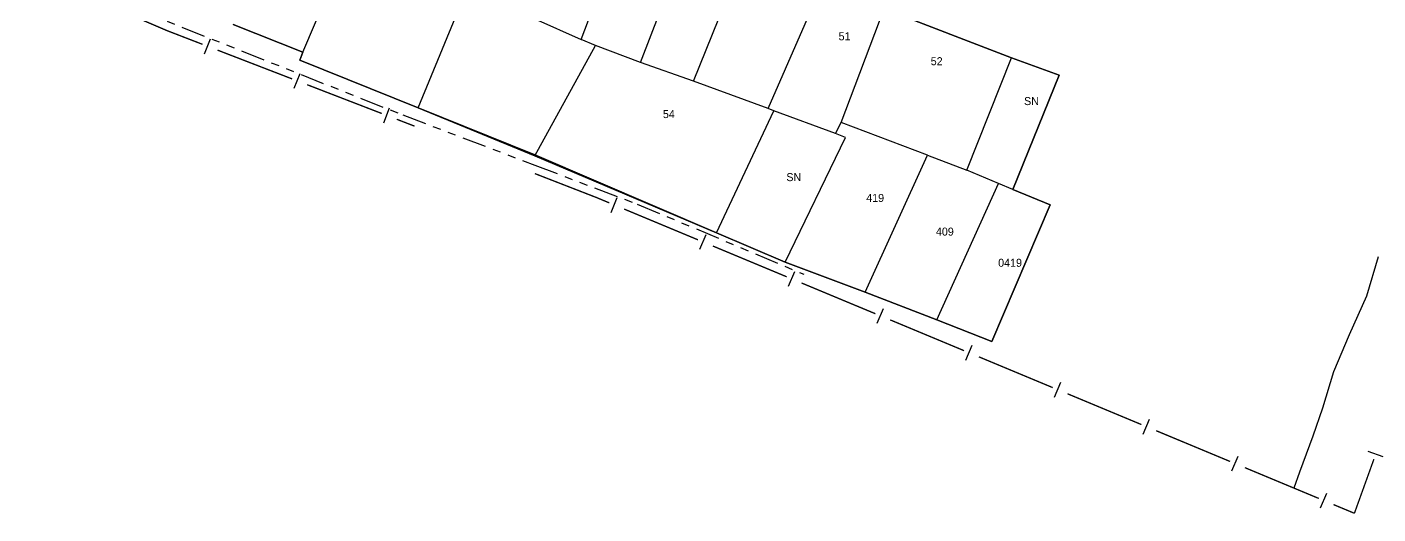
# Model space of a CAD drawing. Extents: x 205454 to 206599, y 4874260 to 4875179.
# Drawn here: x 205701.6 to 205954.8, y 4874259.7 to 4874350.8 of the extents above; entities that cross this region are included whole.
import ezdxf
from ezdxf.enums import TextEntityAlignment as Align

# ---------------------------------------------------------------- set-up
doc = ezdxf.new("R2010")
doc.units = 0
doc.header["$LTSCALE"] = 1.5
doc.header["$MEASUREMENT"] = 0
doc.linetypes.add('TRACO_25', pattern=[8, 3, -1, 1, -1, 1, -1])
for name, color, linetype in [('CD_MALHA_LOTES', 7, 'CONTINUOUS'), ('HD-CURSO-PERENE', 170, 'CONTINUOUS'), ('LM-LIM-SETORES-BAIRROS', 250, 'CONTINUOUS'), ('RU-QUADRA', 210, 'CONTINUOUS'), ('SV-RUA-NAO-PAV', 7, 'CONTINUOUS'), ('Th_NmrPort', 7, 'CONTINUOUS')]:
    doc.layers.add(name, color=color, linetype=linetype)

msp = doc.modelspace()

# ---------------------------------------------------------------- linework, layer by layer
at = {"layer": 'CD_MALHA_LOTES', "linetype": 'Continuous', "flags": 128}
for points in [[(205805.453737, 4874348.448263), (205814.713737, 4874372.8468)], [(205753.302489, 4874346.062496), (205762.21365, 4874367.031835)], [(205816.586545, 4874344.182421), (205825.95059, 4874368.476913)], [(205826.470814, 4874340.644893), (205836.094971, 4874364.471183)], [(205774.87285, 4874335.655535), (205784.007233, 4874357.834747)], [(205840.516881, 4874335.546691), (205850.661262, 4874358.852756)], [(205788.533304, 4874355.924704), (205796.750291, 4874352.293957), (205805.453737, 4874348.448263)], [(205854.146767, 4874332.945567), (205862.21025, 4874354.170734)], [(205886.088563, 4874345.01478), (205862.21025, 4874354.170734)], [(205740.244413, 4874351.285726), (205753.302489, 4874346.062496)], [(205796.737873, 4874326.709469), (205808.158906, 4874347.303769)], [(205808.158906, 4874347.303769), (205805.453737, 4874348.448263)], [(205816.586545, 4874344.182421), (205808.158906, 4874347.303769)], [(205753.302489, 4874346.062496), (205752.711084, 4874344.583983)], [(205752.711084, 4874344.583983), (205774.87285, 4874335.655535)], [(205826.470814, 4874340.644893), (205816.586545, 4874344.182421)], [(205877.712945, 4874323.997703), (205886.088563, 4874345.01478)], [(205895.036427, 4874341.789387), (205886.088563, 4874345.01478)], [(205886.348675, 4874320.408153), (205895.036427, 4874341.789387)], [(205840.516881, 4874335.546691), (205826.470814, 4874340.644893)], [(205774.87285, 4874335.655535), (205796.737873, 4874326.709469)], [(205830.788679, 4874312.292648), (205841.55733, 4874335.130511)], [(205841.55733, 4874335.130511), (205840.516881, 4874335.546691)], [(205853.106318, 4874330.864669), (205841.55733, 4874335.130511)], [(205853.106318, 4874330.864669), (205854.146767, 4874332.945567)], [(205870.325755, 4874326.806916), (205854.146767, 4874332.945567)], [(205843.690251, 4874306.778266), (205854.979127, 4874330.136354)], [(205854.979127, 4874330.136354), (205853.106318, 4874330.864669)], [(205796.737873, 4874326.709469), (205830.788679, 4874312.292648)], [(205858.672722, 4874301.15984), (205870.325755, 4874326.806916)], [(205870.325755, 4874326.806916), (205877.712945, 4874323.997703)], [(205883.643507, 4874321.500625), (205877.712945, 4874323.997703)], [(205872.094519, 4874296.009615), (205883.643507, 4874321.500625)], [(205886.348675, 4874320.408153), (205883.643507, 4874321.500625)], [(205893.319686, 4874317.494894), (205886.348675, 4874320.408153)], [(205882.394967, 4874291.951863), (205893.319686, 4874317.494894)], [(205830.788679, 4874312.292648), (205843.690251, 4874306.778266)], [(205843.690251, 4874306.778266), (205858.672722, 4874301.15984)], [(205858.672722, 4874301.15984), (205872.094519, 4874296.009615)], [(205872.094519, 4874296.009615), (205882.394967, 4874291.951863)]]:
    msp.add_lwpolyline(points, dxfattribs=at)
at = {"layer": 'HD-CURSO-PERENE', "linetype": 'Continuous'}
msp.add_polyline3d([(205954.796231, 4874307.791498, 2.257165), (205952.62004, 4874300.390764, 2.257165), (205949.39211, 4874293.190096, 2.257165), (205946.439534, 4874286.264447, 2.257165), (205944.36331, 4874279.488779, 2.257165), (205942.58711, 4874274.188262, 2.257165), (205940.035111, 4874267.462619, 2.257165), (205939.02192, 4874264.501077, 2.257165)], dxfattribs=at)
at = {"layer": 'LM-LIM-SETORES-BAIRROS', "const_width": 0.25}
for points in [[(205720.601476, 4874353.210248), (205727.03763, 4874350.457809)], [(205727.03763, 4874350.457809), (205727.86309, 4874350.104799)], [(205727.86309, 4874350.104799), (205734.490247, 4874347.550901)], [(205737.289577, 4874346.472127), (205751.286226, 4874341.078259)], [(205754.085555, 4874339.999485), (205768.082204, 4874334.605616)], [(205770.881534, 4874333.526843), (205773.680864, 4874332.448069)], [(205773.680864, 4874332.448069), (205774.223001, 4874332.239146)], [(205796.76463, 4874323.362226), (205807.951548, 4874319.020238)], [(205807.951548, 4874319.020238), (205808.267924, 4874318.897443)], [(205808.267924, 4874318.897443), (205810.724453, 4874317.875476)], [(205813.494318, 4874316.723155), (205827.343647, 4874310.961548)], [(205830.113512, 4874309.809227), (205843.96284, 4874304.04762)], [(205846.732706, 4874302.895299), (205860.582034, 4874297.133692)], [(205863.351899, 4874295.98137), (205877.201227, 4874290.219764)], [(205879.971093, 4874289.067442), (205893.820421, 4874283.305835)], [(205896.590287, 4874282.153514), (205910.439615, 4874276.391907)], [(205913.20948, 4874275.239586), (205927.058808, 4874269.477979)], [(205929.828674, 4874268.325658), (205943.678002, 4874262.564051)], [(205950.353178, 4874259.78704), (205954.010206, 4874269.917377)], [(205946.447868, 4874261.41173), (205950.141022, 4874259.875301)], [(205950.141022, 4874259.875301), (205950.353178, 4874259.78704)]]:
    msp.add_lwpolyline(points, dxfattribs=at)
at = {"layer": 'LM-LIM-SETORES-BAIRROS'}
for points in [[(205734.88397, 4874345.791645), (205735.962744, 4874348.590975)], [(205751.679949, 4874339.319003), (205752.758722, 4874342.118332)], [(205768.475927, 4874332.84636), (205769.554701, 4874335.64569)], [(205811.071581, 4874316.106436), (205812.223902, 4874318.876302)], [(205827.690774, 4874309.192508), (205828.843096, 4874311.962374)], [(205844.309968, 4874302.27858), (205845.462289, 4874305.048446)], [(205860.929162, 4874295.364652), (205862.081483, 4874298.134517)], [(205877.548355, 4874288.450724), (205878.700677, 4874291.220589)], [(205894.167549, 4874281.536796), (205895.31987, 4874284.306661)], [(205910.786743, 4874274.622867), (205911.939064, 4874277.392733)], [(205955.760638, 4874270.34864), (205952.938874, 4874271.36729)], [(205927.405936, 4874267.708939), (205928.558258, 4874270.478805)], [(205944.02513, 4874260.795011), (205945.177451, 4874263.564877)]]:
    msp.add_lwpolyline(points, dxfattribs=at)
at = {"layer": 'RU-QUADRA', "linetype": 'Continuous'}
msp.add_lwpolyline([(205862.21025, 4874354.170734), (205886.088563, 4874345.01478), (205895.036427, 4874341.789387), (205886.348675, 4874320.408153), (205893.319686, 4874317.494894), (205882.394967, 4874291.951863), (205872.094519, 4874296.009615), (205858.672722, 4874301.15984), (205843.690251, 4874306.778266), (205830.788679, 4874312.292648), (205796.74983, 4874326.841822), (205774.87285, 4874335.655535), (205752.711084, 4874344.583983), (205753.302489, 4874346.062496), (205740.244413, 4874351.285726)], dxfattribs=at)
at = {"layer": 'SV-RUA-NAO-PAV', "linetype": 'TRACO_25'}
for points in [[(205796.737084, 4874384.241116, 6.709683), (205789.757688, 4874387.474756, 6.709683), (205779.737138, 4874392.421505, 7.05599), (205756.72695, 4874399.509922, 7.05599), (205738.646168, 4874405.786371, 7.204407), (205711.148829, 4874417.038763, 7.550714), (205695.872645, 4874422.915051, 7.402297), (205693.193587, 4874422.215084, 7.352824), (205691.416476, 4874419.864896, 7.303352), (205675.376798, 4874384.461618, 6.981781), (205672.54909, 4874378.611083, 6.610738), (205672.724988, 4874376.610853, 6.610738), (205674.127495, 4874375.735698, 6.561266), (205719.48119, 4874355.181529, 6.660211), (205772.046484, 4874334.327028, 6.239695), (205796.749796, 4874324.947027, 5.200774)], [(205796.749796, 4874324.947027, 5.200774), (205815.971705, 4874317.64835, 5.200774), (205847.200576, 4874304.520593, 4.557633)]]:
    msp.add_polyline3d(points, dxfattribs=at)

# ---------------------------------------------------------------- texts
at = {"layer": 'Th_NmrPort', "color": 1}
for s, p in [('51', (205853.694093, 4874349.057402)), ('52', (205870.954354, 4874344.392467)), ('SN', (205888.447861, 4874336.928571)), ('54', (205820.764622, 4874334.497916)), ('SN', (205843.897729, 4874322.700518)), ('419', (205858.868531, 4874318.799009)), ('409', (205871.930349, 4874312.501346)), ('0419', (205883.592688, 4874306.670177))]:
    msp.add_text(s, height=1.5, dxfattribs=at).set_placement(p, align=Align.MIDDLE_LEFT)

doc.saveas('drawing.dxf')
